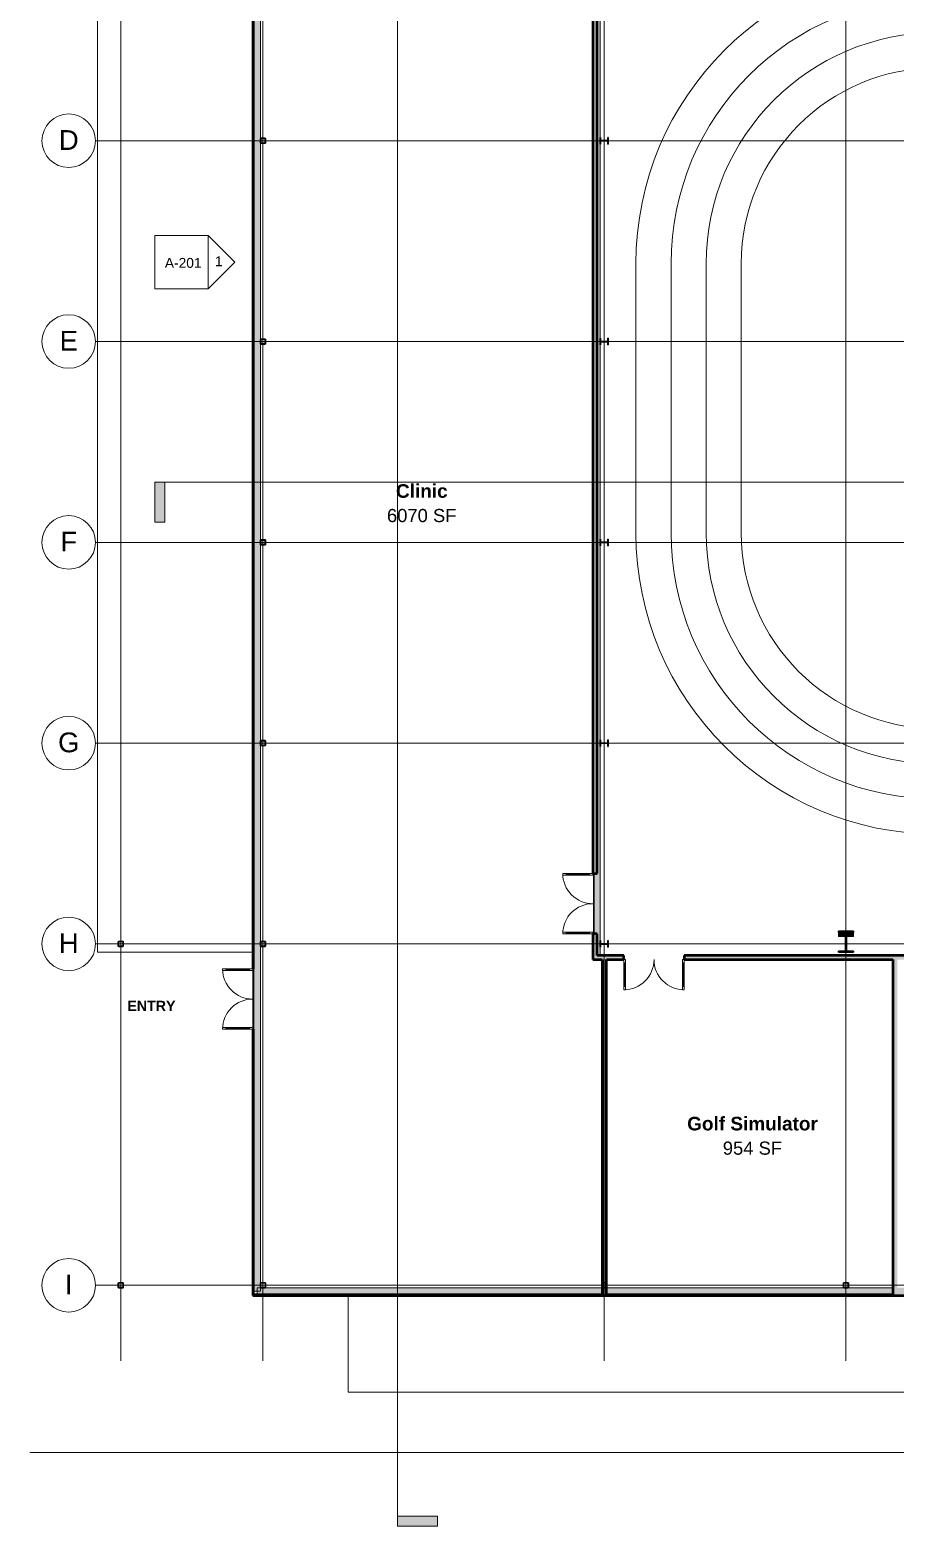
# Model space of a CAD drawing. Header units: inches. Extents: x 22110 to 26500, y -23046 to -20307.
# Drawn here: x 22110 to 23144, y -23046 to -21258 of the extents above; entities that cross this region are included whole.
import ezdxf

# ---------------------------------------------------------------- set-up
doc = ezdxf.new("R2010")
doc.units = ezdxf.units.IN
doc.header["$MEASUREMENT"] = 0
doc.linetypes.add('Grid Line 1_2_', pattern=[0.875, 0.5, -0.125, 0.125, -0.125])
for name, color, linetype, lineweight in [('A-DETL', 90, 'Continuous', 9), ('A-DOOR', 31, 'Continuous', 13), ('A-DOOR-GLAZ', 31, 'Continuous', 30), ('A-SITE-SWLK', 140, 'Continuous', 9), ('A-WALL', 113, 'Continuous', 13), ('C-BLDG-PADS', 91, 'Continuous', 9), ('C-TOPO', 7, 'Continuous', 9), ('G-ANNO-SYMB', 111, 'Continuous', 9), ('G-ANNO-TEXT', 231, 'Continuous', 9), ('I-WALL', 2, 'Continuous', 13), ('M-AREA-IDEN', 171, 'Continuous', 9), ('S-BEAM', 12, 'Continuous', 9), ('S-COLS', 52, 'Continuous', 9), ('S-GRID', 1, 'Continuous', 9), ('S-GRID-IDEN', 1, 'Continuous', 9)]:
    doc.layers.add(name, color=color, linetype=linetype, lineweight=lineweight)
doc.styles.add('Arial', font='arial.ttf', dxfattribs={"height": 23.60479})
doc.styles.add('Arial_1', font='arial.ttf', dxfattribs={"height": 11.802395})
doc.styles.add('Arial_2', font='arial.ttf', dxfattribs={"height": 15.736527})
doc.styles.add('Arial_B', font='arialbd.ttf', dxfattribs={"height": 12.177074})
doc.styles.add('Arial_B_1', font='arialbd.ttf', dxfattribs={"height": 16.236099})
pattern_1 = [(45, (0, 0), (-12.671354, 12.671354), []), (45, (0, 19.2), (-12.671354, 12.671354), [])]

# ---------------------------------------------------------------- blocks, each defined once
blk = doc.blocks.new('HSS-Hollow Structural Section-Column - HSS6X6X1_4-556719-First Floor Plan')
at = {"layer": 'S-COLS'}
h = blk.add_hatch(dxfattribs=at)
h.set_pattern_fill('FP_2', color=256, style=0, pattern_type=2)
h.set_pattern_definition([(225, (23085.39, -22758.053), (12.671354, -12.671354), []), (225, (23085.39, -22777.253), (12.671354, -12.671354), [])])
h.paths.add_polyline_path([(2.5, 3), (-2.5, 3), (-2.9, 2.9), (-3, 2.5), (-3, -2.5), (-2.9, -2.9), (-2.5, -3), (2.5, -3), (2.9, -2.9), (3, -2.5), (3, 2.5), (2.9, 2.9)], flags=0)
h.paths.add_polyline_path([(2.5, 2.8), (2.7, 2.7), (2.8, 2.5), (2.8, -2.5), (2.7, -2.7), (2.5, -2.8), (-2.5, -2.8), (-2.7, -2.7), (-2.8, -2.5), (-2.8, 2.5), (-2.7, 2.7), (-2.5, 2.8)], flags=0)
at = {"layer": 'S-COLS', "lineweight": 30}
for p, q in [((-3, 2.5), (-3, -2.5)), ((-2.8, -2.5), (-2.8, 2.5)), ((2.5, 3), (-2.5, 3)), ((-2.5, 2.8), (2.5, 2.8)), ((2.8, 2.5), (2.8, -2.5)), ((3, -2.5), (3, 2.5)), ((2.5, -2.8), (-2.5, -2.8)), ((-2.5, -3), (2.5, -3))]:
    blk.add_line(p, q, dxfattribs=at)
for centre, radius, start, end in [((-2.5, 2.5), 0.466, 90, 180), ((-2.5, 2.5), 0.233, 90, 180), ((2.5, 2.5), 0.466, 360, 90), ((2.5, 2.5), 0.233, 0, 90), ((-2.5, -2.5), 0.466, 180, 270), ((-2.5, -2.5), 0.233, 180, 270), ((2.5, -2.5), 0.466, 270, 360), ((2.5, -2.5), 0.233, 270, 360)]:
    blk.add_arc(centre, radius, start, end, dxfattribs=at)
blk = doc.blocks.new('HSS-Hollow Structural Section-Column - HSS6X6X1_4-V11-First Floor Plan')
at = {"layer": 'S-COLS', "lineweight": 30}
for p, q in [((-3, 2.534), (-3, -2.534)), ((-2.767, -2.534), (-2.767, 2.534)), ((2.534, 3), (-2.534, 3)), ((-2.534, 2.767), (2.534, 2.767)), ((2.767, 2.534), (2.767, -2.534)), ((3, -2.534), (3, 2.534)), ((2.534, -2.767), (-2.534, -2.767)), ((-2.534, -3), (2.534, -3))]:
    blk.add_line(p, q, dxfattribs=at)
for centre, radius, start, end in [((-2.534, 2.534), 0.466, 90, 180), ((-2.534, 2.534), 0.233, 90, 180), ((2.534, 2.534), 0.466, 360, 90), ((2.534, 2.534), 0.233, 0, 90), ((-2.534, -2.534), 0.466, 180, 270), ((-2.534, -2.534), 0.233, 180, 270), ((2.534, -2.534), 0.466, 270, 360), ((2.534, -2.534), 0.233, 270, 360)]:
    blk.add_arc(centre, radius, start, end, dxfattribs=at)
blk = doc.blocks.new('Girt_C - 8_D-560233-First Floor Plan')
at = {"layer": 'S-BEAM'}
h = blk.add_hatch(color=256, dxfattribs=at)
h.paths.add_polyline_path([(25950.8, -22768.9), (25982.4, -22768.9), (25982.4, -22761.2), (25851.4, -22761.2), (25851.4, -22768.9)], flags=0)
h.paths.add_polyline_path([(25813.6, -22768.9), (25846.4, -22768.9), (25846.4, -22761.2), (25726.4, -22761.2), (25726.4, -22768.9), (25745, -22768.9)], flags=0)
h.paths.add_polyline_path([(25721.4, -22768.9), (25721.4, -22761.2), (25521.4, -22761.2), (25521.4, -22768.9), (25676.4, -22768.9)], flags=0)
h.paths.add_polyline_path([(25516.4, -22768.9), (25516.4, -22761.2), (25507.4, -22761.2), (25507.4, -22768.9)], flags=0)
h.paths.add_polyline_path([(25502.4, -22768.9), (25502.4, -22761.2), (25302.4, -22761.2), (25302.4, -22768.9), (25470.7, -22768.9)], flags=0)
h.paths.add_polyline_path([(25297.4, -22768.9), (25297.4, -22761.2), (25110.9, -22761.2), (25110.9, -22768.9), (25264.9, -22768.9)], flags=0)
h.paths.add_polyline_path([(25105.9, -22768.9), (25105.9, -22761.2), (24978.9, -22761.2), (24978.9, -22768.9)], flags=0)
h.paths.add_polyline_path([(24973.9, -22768.9), (24973.9, -22761.2), (24630.9, -22761.2), (24630.9, -22768.9), (24853.3, -22768.9)], flags=0)
h.paths.add_polyline_path([(24625.9, -22768.9), (24625.9, -22761.2), (23146.6, -22761.2), (23146.6, -22768.9), (24579, -22768.9)], flags=0)
h.paths.add_polyline_path([(23141.6, -22768.9), (23141.6, -22761.2), (22798.9, -22761.2), (22798.9, -22768.9), (22932.8, -22768.9)], flags=0)
h.paths.add_polyline_path([(22793.9, -22768.9), (22793.9, -22761.2), (22381.4, -22761.2), (22381.4, -22768.9), (22658.5, -22768.9)], flags=0)
h = blk.add_hatch(color=256, dxfattribs=at)
h.paths.add_polyline_path([(25950.8, -22761.2), (25978.6, -22761.2), (25978.4, -22761.1), (25851.4, -22761.1), (25851.4, -22761.2)], flags=0)
h.paths.add_polyline_path([(25846.4, -22761.2), (25846.4, -22761.1), (25726.4, -22761.1), (25726.4, -22761.2), (25813.6, -22761.2)], flags=0)
h.paths.add_polyline_path([(25721.4, -22761.2), (25721.4, -22761.1), (25521.4, -22761.1), (25521.4, -22761.2), (25676.4, -22761.2)], flags=0)
h.paths.add_polyline_path([(25507.4, -22761.2), (25516.4, -22761.2), (25516.4, -22761.1), (25507.4, -22761.1), (25507.4, -22761.2)], flags=0)
h.paths.add_polyline_path([(25502.4, -22761.2), (25502.4, -22761.1), (25302.4, -22761.1), (25302.4, -22761.2), (25470.7, -22761.2)], flags=0)
h.paths.add_polyline_path([(25297.4, -22761.2), (25297.4, -22761.1), (25110.9, -22761.1), (25110.9, -22761.2), (25264.9, -22761.2)], flags=0)
h.paths.add_polyline_path([(25105.9, -22761.2), (25105.9, -22761.1), (24978.9, -22761.1), (24978.9, -22761.2)], flags=0)
h.paths.add_polyline_path([(24973.9, -22761.2), (24973.9, -22761.1), (24630.9, -22761.1), (24630.9, -22761.2), (24853.3, -22761.2)], flags=0)
h.paths.add_polyline_path([(24625.9, -22761.2), (24625.9, -22761.1), (23146.6, -22761.1), (23146.6, -22761.2), (24579, -22761.2)], flags=0)
h.paths.add_polyline_path([(23141.6, -22761.2), (23141.6, -22761.1), (22798.9, -22761.1), (22798.9, -22761.2), (22932.8, -22761.2)], flags=0)
h.paths.add_polyline_path([(22793.9, -22761.2), (22793.9, -22761.1), (22385.3, -22761.1), (22385.2, -22761.2), (22658.5, -22761.2)], flags=0)
h = blk.add_hatch(color=256, dxfattribs=at)
h.paths.add_polyline_path([(25982.4, -22769.1), (25982.4, -22768.9), (25851.4, -22768.9), (25851.4, -22769.1), (25950.8, -22769.1)], flags=0)
h.paths.add_polyline_path([(25846.4, -22769.1), (25846.4, -22768.9), (25726.4, -22768.9), (25726.4, -22769.1), (25813.6, -22769.1)], flags=0)
h.paths.add_polyline_path([(25721.4, -22769.1), (25721.4, -22768.9), (25521.4, -22768.9), (25521.4, -22769.1), (25676.4, -22769.1)], flags=0)
h.paths.add_polyline_path([(25516.4, -22769.1), (25516.4, -22768.9), (25507.4, -22768.9), (25507.4, -22769.1)], flags=0)
h.paths.add_polyline_path([(25502.4, -22769.1), (25502.4, -22768.9), (25302.4, -22768.9), (25302.4, -22769.1), (25470.7, -22769.1)], flags=0)
h.paths.add_polyline_path([(25297.4, -22769.1), (25297.4, -22768.9), (25110.9, -22768.9), (25110.9, -22769.1), (25264.9, -22769.1)], flags=0)
h.paths.add_polyline_path([(25105.9, -22769.1), (25105.9, -22768.9), (24978.9, -22768.9), (24978.9, -22769.1)], flags=0)
h.paths.add_polyline_path([(24973.9, -22769.1), (24973.9, -22768.9), (24630.9, -22768.9), (24630.9, -22769.1), (24853.3, -22769.1)], flags=0)
h.paths.add_polyline_path([(24625.9, -22769.1), (24625.9, -22768.9), (23146.6, -22768.9), (23146.6, -22769.1), (24579, -22769.1)], flags=0)
h.paths.add_polyline_path([(23141.6, -22769.1), (23141.6, -22768.9), (22798.9, -22768.9), (22798.9, -22769.1), (22932.8, -22769.1)], flags=0)
h.paths.add_polyline_path([(22793.9, -22769.1), (22793.9, -22768.9), (22381.4, -22768.9), (22381.4, -22769.1), (22658.5, -22769.1)], flags=0)
for p, q in [((22385.9, -22761.1), (22381.4, -22761.1)), ((22381.4, -22768.9), (22381.4, -22761.2)), ((22793.9, -22761.1), (22390.9, -22761.1)), ((23082.9, -22761.1), (22798.9, -22761.1)), ((23141.6, -22761.1), (23087.9, -22761.1)), ((22381.4, -22769.1), (22381.4, -22768.9)), ((22381.4, -22769.1), (22793.9, -22769.1)), ((22798.9, -22769.1), (23141.6, -22769.1))]:
    blk.add_line(p, q, dxfattribs=at)
blk = doc.blocks.new('Girt_C - 8_D-560235-First Floor Plan')
at = {"layer": 'S-BEAM'}
for points in [[(22377.4, -22765.1), (22377.6, -22765.1), (22377.6, -20663.1), (22377.4, -20663.1), (22377.4, -22721.2)], [(22384.1, -22765.1), (22385.2, -22765.1), (22385.2, -20663.1), (22377.6, -20663.1), (22377.6, -22765.1)], [(22385.2, -22761.2), (22385.4, -22761.1), (22385.3, -20667), (22385.2, -20666.9), (22385.2, -22721.2)]]:
    blk.add_hatch(color=256, dxfattribs=at).paths.add_polyline_path(points, flags=0)
for p, q in [((22377.4, -20663.1), (22377.4, -22765.1)), ((22385.4, -21387.5), (22385.4, -21152.6)), ((22385.4, -21627.5), (22385.4, -21392.6)), ((22385.4, -21867.5), (22385.4, -21632.6)), ((22385.4, -22107.5), (22385.4, -21872.6)), ((22385.4, -22347.5), (22385.4, -22112.6)), ((22385.4, -22755.5), (22385.4, -22352.6)), ((22377.6, -22765.1), (22377.4, -22765.1)), ((22385.2, -22765.1), (22377.6, -22765.1)), ((22385.4, -22765.1), (22385.4, -22760.6))]:
    blk.add_line(p, q, dxfattribs=at)
blk = doc.blocks.new('Double-Glass 1 - 72_ x 84_-442407-First Floor Plan')
at = {"layer": 'A-DOOR', "lineweight": 20}
for p, q in [((-36, 34.6), (-36, 38.6)), ((-36, 38.6), (-34, 38.6)), ((-34, 34.6), (-34, 38.6)), ((34, 34.6), (34, 38.6)), ((36, 38.6), (34, 38.6)), ((36, 34.6), (36, 38.6)), ((-36, 34.6), (-34, 34.6)), ((34, 34.6), (36, 34.6)), ((-36, 6.6), (-34, 6.6)), ((-36, 2.6), (-36, 6.6)), ((-36, 2.6), (-34, 2.6)), ((-34, 2.6), (-34, 6.6)), ((36, 6.6), (34, 6.6)), ((34, 2.6), (34, 6.6)), ((36, 2.6), (34, 2.6)), ((36, 2.6), (36, 6.6))]:
    blk.add_line(p, q, dxfattribs=at)
at = {"layer": 'A-DOOR', "lineweight": 9}
for p, q in [((-36, 6.6), (-36, 34.6)), ((-34, 6.6), (-34, 34.6)), ((34, 6.6), (34, 34.6)), ((36, 6.6), (36, 34.6))]:
    blk.add_line(p, q, dxfattribs=at)
for centre, start, end in [((-36, 2.6), 360, 90), ((36, 2.6), 90, 179.9666)]:
    blk.add_arc(centre, 36, start, end, dxfattribs=at)
at = {"layer": 'A-DOOR-GLAZ'}
for p, q in [((-35, 34.6), (-35, 6.6)), ((35, 6.6), (35, 34.6))]:
    blk.add_line(p, q, dxfattribs=at)
blk = doc.blocks.new('HSS-Hollow Structural Section-Column - HSS6X6X1_4-V16-First Floor Plan')
at = {"layer": 'S-COLS', "lineweight": 30}
for p, q in [((-3, 2.534), (-3, -2.534)), ((-2.767, -2.534), (-2.767, 2.534)), ((2.534, 3), (-2.534, 3)), ((-2.534, 2.767), (2.534, 2.767)), ((2.767, 2.534), (2.767, -2.534)), ((3, -2.534), (3, 2.534)), ((2.534, -2.767), (-2.534, -2.767)), ((-2.534, -3), (2.534, -3))]:
    blk.add_line(p, q, dxfattribs=at)
for centre, radius, start, end in [((-2.534, 2.534), 0.466, 90, 180), ((-2.534, 2.534), 0.233, 90, 180), ((2.534, 2.534), 0.466, 360, 90), ((2.534, 2.534), 0.233, 0, 90), ((-2.534, -2.534), 0.466, 180, 270), ((-2.534, -2.534), 0.233, 180, 270), ((2.534, -2.534), 0.466, 270, 360), ((2.534, -2.534), 0.233, 270, 360)]:
    blk.add_arc(centre, radius, start, end, dxfattribs=at)
blk = doc.blocks.new('Double-Glass 1 - 72_ x 84_-503867-First Floor Plan')
at = {"layer": 'A-DOOR', "lineweight": 20}
for p, q in [((-36, -2.6), (-36, -6.6)), ((-36, -2.6), (-34, -2.6)), ((-36, -6.6), (-34, -6.6)), ((-34, -2.6), (-34, -6.6)), ((34, -2.6), (34, -6.6)), ((36, -2.6), (34, -2.6)), ((36, -6.6), (34, -6.6)), ((36, -2.6), (36, -6.6)), ((-36, -34.6), (-36, -38.6)), ((-36, -34.6), (-34, -34.6)), ((-34, -34.6), (-34, -38.6)), ((34, -34.6), (34, -38.6)), ((34, -34.6), (36, -34.6)), ((36, -34.6), (36, -38.6)), ((-36, -38.6), (-34, -38.6)), ((36, -38.6), (34, -38.6))]:
    blk.add_line(p, q, dxfattribs=at)
at = {"layer": 'A-DOOR', "lineweight": 9}
for p, q in [((-36, -6.6), (-36, -34.6)), ((-34, -6.6), (-34, -34.6)), ((34, -6.6), (34, -34.6)), ((36, -6.6), (36, -34.6))]:
    blk.add_line(p, q, dxfattribs=at)
for centre, start, end in [((-36, -2.6), 270, 0), ((36, -2.6), 180.0334, 270)]:
    blk.add_arc(centre, 36, start, end, dxfattribs=at)
at = {"layer": 'A-DOOR-GLAZ'}
for p, q in [((-35, -34.6), (-35, -6.6)), ((35, -6.6), (35, -34.6))]:
    blk.add_line(p, q, dxfattribs=at)
blk = doc.blocks.new('Girt_Z - 8_D-559297-First Floor Plan')
at = {"layer": 'S-BEAM'}
for points in [[(22787.8, -22363.8), (22791.3, -22363.8), (22791.3, -21136.1), (22787.8, -21136.1), (22787.8, -22265.9), (22784.2, -22265.9), (22784.2, -22337.9), (22787.8, -22337.9)], [(22791.4, -22363.8), (22791.5, -22363.8), (22791.5, -21140), (22791.3, -21139.9), (22791.3, -22363.8)], [(22784.1, -22337.9), (22784.1, -22265.9), (22783.5, -22265.9), (22783.5, -22337.9)], [(22784.1, -22337.9), (22784.2, -22337.9), (22784.2, -22265.9), (22784.1, -22265.9)]]:
    blk.add_hatch(color=256, dxfattribs=at).paths.add_polyline_path(points, flags=0)
for p, q in [((22787.8, -21136.1), (22791.3, -21136.1)), ((22791.5, -21146.1), (22791.5, -21136.1)), ((22791.5, -21386.1), (22791.5, -21154)), ((22791.5, -21626.1), (22791.5, -21394)), ((22791.5, -21866.1), (22791.5, -21634)), ((22791.5, -22106.1), (22791.5, -21874)), ((22791.5, -22346.1), (22791.5, -22114)), ((22783.5, -22265.9), (22783.5, -22337.9)), ((22784.1, -22265.9), (22784.1, -22337.9)), ((22784.2, -22265.9), (22784.2, -22337.9)), ((22791.5, -22363.8), (22791.5, -22354))]:
    blk.add_line(p, q, dxfattribs=at)
blk = doc.blocks.new('HSS-Hollow Structural Section-Column - HSS6X6X1_4-V19-First Floor Plan')
at = {"layer": 'S-COLS'}
h = blk.add_hatch(dxfattribs=at)
h.set_pattern_fill('FP_11', color=256, style=0, pattern_type=2)
h.set_pattern_definition([(225, (22388.39, -22758.053), (12.671354, -12.671354), []), (225, (22388.39, -22777.253), (12.671354, -12.671354), [])])
h.paths.add_polyline_path([(2.5, 3), (-2.5, 3), (-2.9, 2.9), (-3, 2.5), (-3, -2.5), (-2.9, -2.9), (-2.5, -3), (2.5, -3), (2.9, -2.9), (3, -2.5), (3, 2.5), (2.9, 2.9)], flags=0)
h.paths.add_polyline_path([(-2.5, 2.8), (2.5, 2.8), (2.7, 2.7), (2.8, 2.5), (2.8, -2.5), (2.7, -2.7), (2.5, -2.8), (-2.5, -2.8), (-2.7, -2.7), (-2.8, -2.5), (-2.8, 2.5), (-2.7, 2.7)], flags=0)
at = {"layer": 'S-COLS', "lineweight": 30}
for p, q in [((-3, 2.5), (-3, -2.5)), ((-2.8, -2.5), (-2.8, 2.5)), ((2.5, 3), (-2.5, 3)), ((-2.5, 2.8), (2.5, 2.8)), ((2.8, 2.5), (2.8, -2.5)), ((3, -2.5), (3, 2.5)), ((2.5, -2.8), (-2.5, -2.8)), ((-2.5, -3), (2.5, -3))]:
    blk.add_line(p, q, dxfattribs=at)
for centre, radius, start, end in [((-2.5, 2.5), 0.466, 90, 180), ((-2.5, 2.5), 0.233, 90, 180), ((2.5, 2.5), 0.466, 360, 90), ((2.5, 2.5), 0.233, 0, 90), ((-2.5, -2.5), 0.466, 180, 270), ((-2.5, -2.5), 0.233, 180, 270), ((2.5, -2.5), 0.466, 270, 360), ((2.5, -2.5), 0.233, 270, 360)]:
    blk.add_arc(centre, radius, start, end, dxfattribs=at)
blk = doc.blocks.new('Double-Glass 1 - 72_ x 84_-496146-First Floor Plan')
at = {"layer": 'A-DOOR', "lineweight": 20}
for p, q in [((-36, 32.5), (-36, 36.5)), ((-36, 36.5), (-34, 36.5)), ((-34, 32.5), (-34, 36.5)), ((34, 32.5), (34, 36.5)), ((36, 36.5), (34, 36.5)), ((36, 32.5), (36, 36.5)), ((-36, 32.5), (-34, 32.5)), ((34, 32.5), (36, 32.5)), ((-36, 4.5), (-34, 4.5)), ((-36, 0.5), (-36, 4.5)), ((-36, 0.5), (-34, 0.5)), ((-34, 0.5), (-34, 4.5)), ((36, 4.5), (34, 4.5)), ((34, 0.5), (34, 4.5)), ((36, 0.5), (34, 0.5)), ((36, 0.5), (36, 4.5))]:
    blk.add_line(p, q, dxfattribs=at)
at = {"layer": 'A-DOOR', "lineweight": 9}
for p, q in [((-36, 4.5), (-36, 32.5)), ((-34, 4.5), (-34, 32.5)), ((34, 4.5), (34, 32.5)), ((36, 4.5), (36, 32.5))]:
    blk.add_line(p, q, dxfattribs=at)
for centre, start, end in [((-36, 0.5), 360, 90), ((36, 0.5), 90, 179.9666)]:
    blk.add_arc(centre, 36, start, end, dxfattribs=at)
at = {"layer": 'A-DOOR-GLAZ'}
for p, q in [((-35, 32.5), (-35, 4.5)), ((35, 4.5), (35, 32.5))]:
    blk.add_line(p, q, dxfattribs=at)
blk = doc.blocks.new('Grid - Grid Head - Circle-14747-First Floor Plan')
at = {"layer": 'S-GRID-IDEN'}
blk.add_circle((0, 0), 0.25, dxfattribs=at)
blk = doc.blocks.new('Section - 3_32_ x 3_8_-18514-First Floor Plan')
at = {"layer": 'G-ANNO-SYMB'}
blk.add_hatch(color=256, dxfattribs=at).paths.add_polyline_path([(0, 0.375), (0, 0), (-0.09375, 0), (-0.09375, 0.375)], flags=0)
for p, q in [((0, 0.375), (-0.09375, 0.375)), ((-0.09375, 0.375), (-0.09375, 0)), ((0, 0), (0, 0.375)), ((-0.09375, 0), (0, 0))]:
    blk.add_line(p, q, dxfattribs=at)
blk = doc.blocks.new('Elevation - Detail Number-93309-First Floor Plan')
at = {"layer": 'G-ANNO-SYMB'}
for p, q in [((-0.25, -0.25), (-0.25, 0.25)), ((-0.25, 0.25), (0.25, 0.25)), ((0.25, 0.25), (0.25, -0.25)), ((0.25, -0.25), (-0.25, -0.25))]:
    blk.add_line(p, q, dxfattribs=at)
blk = doc.blocks.new('Elevation - Detail Number-93036-First Floor Plan')
at = {"layer": 'G-ANNO-SYMB'}
for p, q in [((0, 0.25), (-0.25, 0)), ((0.25, 0), (0, 0.25)), ((-0.25, 0), (0.25, 0))]:
    blk.add_line(p, q, dxfattribs=at)

msp = doc.modelspace()

# ---------------------------------------------------------------- hatches: boundary and pattern name
at = {"layer": 'A-WALL', "transparency": 33554611}
msp.add_hatch(color=256, dxfattribs=at).paths.add_polyline_path([(22376.1028, -22343.0654), (22376.8902, -22343.0654), (22376.8902, -20657.7654), (22376.1028, -20657.7654), (22376.1028, -22086.684)], flags=0)
h = msp.add_hatch(color=256, dxfattribs=at)
h.paths.add_polyline_path([(22376.8902, -22769.5528), (22376.8902, -22451.9465), (22376.1028, -22451.9465), (22376.1028, -22769.5528)], flags=0)
h.paths.add_polyline_path([(22376.8902, -22379.9465), (22376.8902, -22343.0654), (22376.1028, -22343.0654), (22376.1028, -22379.9465)], flags=0)
h = msp.add_hatch(color=256, dxfattribs=at)
h.paths.add_polyline_path([(22376.1028, -22770.3402), (23968.7006, -22770.3402), (23968.7006, -22769.5528), (22376.1028, -22769.5528)], flags=0)
h.paths.add_polyline_path([(25987.6776, -22770.3402), (25987.6776, -22769.5528), (24040.7006, -22769.5528), (24040.7006, -22770.3402), (25985.0904, -22770.3402)], flags=0)
at = {"layer": 'I-WALL'}
h = msp.add_hatch(color=256, dxfattribs=at)
h.paths.add_polyline_path([(22782.775, -22368.8028), (22787.775, -22368.8028), (22787.775, -22337.9465), (22782.775, -22337.9465)], flags=0)
h.paths.add_polyline_path([(22787.775, -22265.9465), (22787.775, -21132.0528), (22782.775, -21132.0528), (22782.775, -22265.9465)], flags=0)
h = msp.add_hatch(color=256, dxfattribs=at)
h.paths.add_polyline_path([(25721.3902, -22368.8028), (25726.3902, -22368.8028), (25726.3902, -22363.8028), (25563.8902, -22363.8028), (25563.8902, -22368.8028), (25647.3902, -22368.8028)], flags=0)
h.paths.add_polyline_path([(25491.8902, -22368.8028), (25491.8902, -22363.8028), (25165.3902, -22363.8028), (25165.3902, -22368.8028), (25402.0712, -22368.8028)], flags=0)
h.paths.add_polyline_path([(25105.8902, -22368.8028), (25110.8902, -22368.8028), (25110.8902, -22363.8028), (24937.8902, -22363.8028), (24937.8902, -22368.8028), (24978.8902, -22368.8028)], flags=0)
h.paths.add_polyline_path([(24865.8902, -22368.8028), (24865.8902, -22363.8028), (24421.8902, -22363.8028), (24421.8902, -22368.8028), (24853.3472, -22368.8028)], flags=0)
h.paths.add_polyline_path([(24349.8902, -22368.8028), (24349.8902, -22363.8028), (23917.8902, -22363.8028), (23917.8902, -22368.8028), (24304.6232, -22368.8028)], flags=0)
h.paths.add_polyline_path([(23845.8902, -22368.8028), (23845.8902, -22363.8028), (23245.8902, -22363.8028), (23245.8902, -22368.8028)], flags=0)
h.paths.add_polyline_path([(23173.8902, -22368.8028), (23173.8902, -22363.8028), (22891.8902, -22363.8028), (22891.8902, -22368.8028), (23146.6076, -22368.8028)], flags=0)
h.paths.add_polyline_path([(22819.8902, -22368.8028), (22819.8902, -22363.8028), (22787.775, -22363.8028), (22787.775, -22368.8028), (22798.8902, -22368.8028)], flags=0)
h = msp.add_hatch(color=256, dxfattribs=at)
h.paths.add_polyline_path([(22798.8902, -22769.5528), (22798.8902, -22761.0528), (22793.8902, -22761.0528), (22793.8902, -22769.5528)], flags=0)
h.paths.add_polyline_path([(22798.8902, -22760.8198), (22798.8902, -22755.2858), (22793.8902, -22755.2858), (22793.8902, -22760.8198)], flags=0)
h.paths.add_polyline_path([(22793.8902, -22755.0528), (22798.8902, -22755.0528), (22798.8902, -22368.8028), (22793.8902, -22368.8028), (22793.8902, -22721.164)], flags=0)
msp.add_hatch(color=256, dxfattribs=at).paths.add_polyline_path([(23141.6076, -22769.5528), (23146.6076, -22769.5528), (23146.6076, -22368.8028), (23141.6076, -22368.8028), (23141.6076, -22721.164)], flags=0)
at = {"layer": 'S-COLS'}
h = msp.add_hatch(dxfattribs=at)
h.set_pattern_fill('FP_1', color=256, style=0, pattern_type=2)
h.set_pattern_definition(pattern_1)
h.paths.add_polyline_path([(22390.9242, -21393.0528), (22391.2537, -21392.9163), (22391.3902, -21392.5868), (22391.3902, -21387.5188), (22391.2537, -21387.1893), (22390.9242, -21387.0528), (22385.8562, -21387.0528), (22385.5267, -21387.1893), (22385.3902, -21387.5188), (22385.3902, -21392.5868), (22385.5267, -21392.9163), (22385.8562, -21393.0528)], flags=0)
h.paths.add_polyline_path([(22385.8562, -21392.8198), (22385.6915, -21392.7516), (22385.6232, -21392.5868), (22385.6232, -21387.5188), (22385.6915, -21387.3541), (22385.8562, -21387.2858), (22390.9242, -21387.2858), (22391.089, -21387.3541), (22391.1572, -21387.5188), (22391.1572, -21392.5868), (22391.089, -21392.7516), (22390.9242, -21392.8198)], flags=0)
h = msp.add_hatch(dxfattribs=at)
h.set_pattern_fill('FP_1', color=256, style=0, pattern_type=2)
h.set_pattern_definition(pattern_1)
h.paths.add_polyline_path([(22791.525, -21394.0333), (22791.9586, -21394.0333), (22791.9586, -21390.8887), (22792.1611, -21390.3998), (22792.65, -21390.1973), (22800.1305, -21390.1973), (22800.6194, -21390.3998), (22800.8219, -21390.8887), (22800.8219, -21394.0333), (22801.2555, -21394.0333), (22801.2555, -21386.0723), (22800.8219, -21386.0723), (22800.8219, -21389.2169), (22800.6194, -21389.7058), (22800.1305, -21389.9083), (22792.65, -21389.9083), (22792.1611, -21389.7058), (22791.9586, -21389.2169), (22791.9586, -21386.0723), (22791.525, -21386.0723)], flags=0)
h = msp.add_hatch(dxfattribs=at)
h.set_pattern_fill('FP_1', color=256, style=0, pattern_type=2)
h.set_pattern_definition(pattern_1)
h.paths.add_polyline_path([(22390.9242, -21633.0528), (22391.2537, -21632.9163), (22391.3902, -21632.5868), (22391.3902, -21627.5188), (22391.2537, -21627.1893), (22390.9242, -21627.0528), (22385.8562, -21627.0528), (22385.5267, -21627.1893), (22385.3902, -21627.5188), (22385.3902, -21632.5868), (22385.5267, -21632.9163), (22385.8562, -21633.0528)], flags=0)
h.paths.add_polyline_path([(22385.8562, -21632.8198), (22385.6915, -21632.7516), (22385.6232, -21632.5868), (22385.6232, -21627.5188), (22385.6915, -21627.3541), (22385.8562, -21627.2858), (22390.9242, -21627.2858), (22391.089, -21627.3541), (22391.1572, -21627.5188), (22391.1572, -21632.5868), (22391.089, -21632.7516), (22390.9242, -21632.8198)], flags=0)
h = msp.add_hatch(dxfattribs=at)
h.set_pattern_fill('FP_1', color=256, style=0, pattern_type=2)
h.set_pattern_definition(pattern_1)
h.paths.add_polyline_path([(22791.525, -21634.0333), (22791.9586, -21634.0333), (22791.9586, -21630.8887), (22792.1611, -21630.3998), (22792.65, -21630.1973), (22800.1305, -21630.1973), (22800.6194, -21630.3998), (22800.8219, -21630.8887), (22800.8219, -21634.0333), (22801.2555, -21634.0333), (22801.2555, -21626.0723), (22800.8219, -21626.0723), (22800.8219, -21629.2169), (22800.6194, -21629.7058), (22800.1305, -21629.9083), (22792.65, -21629.9083), (22792.1611, -21629.7058), (22791.9586, -21629.2169), (22791.9586, -21626.0723), (22791.525, -21626.0723)], flags=0)
h = msp.add_hatch(dxfattribs=at)
h.set_pattern_fill('FP_1', color=256, style=0, pattern_type=2)
h.set_pattern_definition(pattern_1)
h.paths.add_polyline_path([(22390.9242, -21873.0528), (22391.2537, -21872.9163), (22391.3902, -21872.5868), (22391.3902, -21867.5188), (22391.2537, -21867.1893), (22390.9242, -21867.0528), (22385.8562, -21867.0528), (22385.5267, -21867.1893), (22385.3902, -21867.5188), (22385.3902, -21872.5868), (22385.5267, -21872.9163), (22385.8562, -21873.0528)], flags=0)
h.paths.add_polyline_path([(22385.8562, -21872.8198), (22385.6915, -21872.7516), (22385.6232, -21872.5868), (22385.6232, -21867.5188), (22385.6915, -21867.3541), (22385.8562, -21867.2858), (22390.9242, -21867.2858), (22391.089, -21867.3541), (22391.1572, -21867.5188), (22391.1572, -21872.5868), (22391.089, -21872.7516), (22390.9242, -21872.8198)], flags=0)
h = msp.add_hatch(dxfattribs=at)
h.set_pattern_fill('FP_1', color=256, style=0, pattern_type=2)
h.set_pattern_definition(pattern_1)
h.paths.add_polyline_path([(22801.2555, -21874.0333), (22801.2555, -21866.0723), (22800.8219, -21866.0723), (22800.8219, -21869.2169), (22800.6194, -21869.7058), (22800.1305, -21869.9083), (22792.65, -21869.9083), (22792.1611, -21869.7058), (22791.9586, -21869.2169), (22791.9586, -21866.0723), (22791.525, -21866.0723), (22791.525, -21874.0333), (22791.9586, -21874.0333), (22791.9586, -21870.8887), (22792.1611, -21870.3998), (22792.65, -21870.1973), (22800.1305, -21870.1973), (22800.6194, -21870.3998), (22800.8219, -21870.8887), (22800.8219, -21874.0333)], flags=0)
h = msp.add_hatch(dxfattribs=at)
h.set_pattern_fill('FP_1', color=256, style=0, pattern_type=2)
h.set_pattern_definition(pattern_1)
h.paths.add_polyline_path([(22390.9242, -22113.0528), (22391.2537, -22112.9163), (22391.3902, -22112.5868), (22391.3902, -22107.5188), (22391.2537, -22107.1893), (22390.9242, -22107.0528), (22385.8562, -22107.0528), (22385.5267, -22107.1893), (22385.3902, -22107.5188), (22385.3902, -22112.5868), (22385.5267, -22112.9163), (22385.8562, -22113.0528)], flags=0)
h.paths.add_polyline_path([(22385.8562, -22112.8198), (22385.6915, -22112.7516), (22385.6232, -22112.5868), (22385.6232, -22107.5188), (22385.6915, -22107.3541), (22385.8562, -22107.2858), (22390.9242, -22107.2858), (22391.089, -22107.3541), (22391.1572, -22107.5188), (22391.1572, -22112.5868), (22391.089, -22112.7516), (22390.9242, -22112.8198)], flags=0)
h = msp.add_hatch(dxfattribs=at)
h.set_pattern_fill('FP_1', color=256, style=0, pattern_type=2)
h.set_pattern_definition(pattern_1)
h.paths.add_polyline_path([(22791.525, -22114.0333), (22791.9586, -22114.0333), (22791.9586, -22110.8887), (22792.1611, -22110.3998), (22792.65, -22110.1973), (22800.1305, -22110.1973), (22800.6194, -22110.3998), (22800.8219, -22110.8887), (22800.8219, -22114.0333), (22801.2555, -22114.0333), (22801.2555, -22106.0723), (22800.8219, -22106.0723), (22800.8219, -22109.2169), (22800.6194, -22109.7058), (22800.1305, -22109.9083), (22792.65, -22109.9083), (22792.1611, -22109.7058), (22791.9586, -22109.2169), (22791.9586, -22106.0723), (22791.525, -22106.0723)], flags=0)
h = msp.add_hatch(dxfattribs=at)
h.set_pattern_fill('FP_1', color=256, style=0, pattern_type=2)
h.set_pattern_definition(pattern_1)
h.paths.add_polyline_path([(23094.3902, -22336.1013), (23094.3902, -22334.848), (23076.3902, -22334.848), (23076.3902, -22336.1013)], flags=0)
h = msp.add_hatch(dxfattribs=at)
h.set_pattern_fill('FP_1', color=256, style=0, pattern_type=2)
h.set_pattern_definition(pattern_1)
h.paths.add_polyline_path([(22385.8562, -22353.0528), (22390.9242, -22353.0528), (22391.2537, -22352.9163), (22391.3902, -22352.5868), (22391.3902, -22347.5188), (22391.2537, -22347.1893), (22390.9242, -22347.0528), (22385.8562, -22347.0528), (22385.5267, -22347.1893), (22385.3902, -22347.5188), (22385.3902, -22352.5868), (22385.5267, -22352.9163)], flags=0)
h.paths.add_polyline_path([(22385.8562, -22352.8198), (22385.6915, -22352.7516), (22385.6232, -22352.5868), (22385.6232, -22347.5188), (22385.6915, -22347.3541), (22385.8562, -22347.2858), (22390.9242, -22347.2858), (22391.089, -22347.3541), (22391.1572, -22347.5188), (22391.1572, -22352.5868), (22391.089, -22352.7516), (22390.9242, -22352.8198)], flags=0)
h = msp.add_hatch(dxfattribs=at)
h.set_pattern_fill('FP_1', color=256, style=0, pattern_type=2)
h.set_pattern_definition(pattern_1)
h.paths.add_polyline_path([(22801.2555, -22354.0333), (22801.2555, -22346.0723), (22800.8219, -22346.0723), (22800.8219, -22349.2169), (22800.6194, -22349.7058), (22800.1305, -22349.9083), (22792.65, -22349.9083), (22792.1611, -22349.7058), (22791.9586, -22349.2169), (22791.9586, -22346.0723), (22791.525, -22346.0723), (22791.525, -22354.0333), (22791.9586, -22354.0333), (22791.9586, -22350.8887), (22792.1611, -22350.3998), (22792.65, -22350.1973), (22800.1305, -22350.1973), (22800.6194, -22350.3998), (22800.8219, -22350.8887), (22800.8219, -22354.0333)], flags=0)
h = msp.add_hatch(color=256, dxfattribs=at)
h.paths.add_polyline_path([(23084.7652, -22341.3061), (23084.7652, -22336.1013), (23076.3902, -22336.1013), (23076.3902, -22341.3061)], flags=0)
h.paths.add_polyline_path([(23094.3902, -22341.3061), (23094.3902, -22336.1013), (23086.0152, -22336.1013), (23086.0152, -22341.3061)], flags=0)
h = msp.add_hatch(dxfattribs=at)
h.set_pattern_fill('FP_1', color=256, style=0, pattern_type=2)
h.set_pattern_definition(pattern_1)
h.paths.add_polyline_path([(23086.0152, -22358.8028), (23086.0152, -22336.1013), (23084.7652, -22336.1013), (23084.7652, -22358.8028)], flags=0)
h = msp.add_hatch(dxfattribs=at)
h.set_pattern_fill('FP_1', color=256, style=0, pattern_type=2)
h.set_pattern_definition(pattern_1)
h.paths.add_polyline_path([(23094.3902, -22360.0528), (23094.3902, -22358.8028), (23076.3902, -22358.8028), (23076.3902, -22360.0528)], flags=0)

# ---------------------------------------------------------------- linework, layer by layer
at = {"layer": 'A-DETL'}
for p, q in [((22834.2628, -21858.8028), (22834.2628, -21536.8028)), ((22876.2628, -21858.8028), (22876.2628, -21536.8028)), ((22918.2628, -21858.8028), (22918.2628, -21536.8028)), ((22960.2628, -21858.8028), (22960.2628, -21536.8028))]:
    msp.add_line(p, q, dxfattribs=at)
for centre, radius, start, end in [((23194.2628, -21536.8028), 360, 90, 180), ((23194.2628, -21536.8028), 318, 90, 180), ((23194.2628, -21536.8028), 276, 90, 180), ((23194.2628, -21536.8028), 234, 90, 180), ((23194.2628, -21858.8028), 360, 180, 270), ((23194.2628, -21858.8028), 318, 180, 270), ((23194.2628, -21858.8028), 276, 180, 270), ((23194.2628, -21858.8028), 234, 180, 270)]:
    msp.add_arc(centre, radius, start, end, dxfattribs=at)
at = {"layer": 'A-SITE-SWLK'}
for p, q in [((22190.3902, -22360.0528), (22190.3902, -20500.484)), ((22190.3902, -22360.0528), (22376.1028, -22360.0528)), ((22490.3902, -22885.9397), (22490.3902, -22770.3402)), ((22490.3902, -22885.9397), (23932.7006, -22885.9397)), ((23434.6083, -22957.9397), (22109.7272, -22957.9397))]:
    msp.add_line(p, q, dxfattribs=at)
at = {"layer": 'A-WALL', "lineweight": 50}
for p, q in [((22376.1028, -20657.7654), (22376.1028, -22379.9465)), ((22376.8902, -22379.9465), (22376.8902, -20658.5528)), ((22376.1028, -22343.0654), (22376.8902, -22343.0654)), ((22376.1028, -22379.9465), (22376.8902, -22379.9465)), ((22376.1028, -22451.9465), (22376.1028, -22770.3402)), ((22376.8902, -22451.9465), (22376.1028, -22451.9465)), ((22376.8902, -22769.5528), (22376.8902, -22451.9465)), ((22376.1028, -22770.3402), (23968.7006, -22770.3402)), ((22793.8902, -22769.5528), (22376.8902, -22769.5528)), ((23141.6076, -22769.5528), (22798.8902, -22769.5528))]:
    msp.add_line(p, q, dxfattribs=at)
at = {"layer": 'A-WALL'}
for p, q in [((22798.8902, -22769.5528), (22793.8902, -22769.5528)), ((23146.6076, -22769.5528), (23141.6076, -22769.5528))]:
    msp.add_line(p, q, dxfattribs=at)
at = {"layer": 'C-BLDG-PADS'}
msp.add_line((22376.1028, -20657.7654), (22376.1028, -22770.3402), dxfattribs=at)
at = {"layer": 'C-TOPO'}
for p, q in [((22376.1035, -22379.9465), (22376.1035, -20657.7656)), ((22376.1035, -22451.9465), (22376.1035, -22379.9465)), ((22376.1035, -22770.3398), (22376.1035, -22451.9465)), ((22376.1035, -22770.3398), (23483.2559, -22770.3398))]:
    msp.add_line(p, q, dxfattribs=at)
at = {"layer": 'G-ANNO-SYMB'}
for p, q in [((22549.2123, -20555.1008), (22549.2123, -23033.8711)), ((26318.0506, -21798.1207), (22271.0486, -21798.1207))]:
    msp.add_line(p, q, dxfattribs=at)
at = {"layer": 'I-WALL', "lineweight": 50}
for p, q in [((22782.775, -21132.0528), (22782.775, -22265.9465)), ((22787.775, -22265.9465), (22787.775, -21132.0528)), ((22782.775, -22265.9465), (22787.775, -22265.9465)), ((22787.775, -22337.9465), (22782.775, -22337.9465)), ((22782.775, -22337.9465), (22782.775, -22368.8028)), ((22787.775, -22363.8028), (22787.775, -22337.9465)), ((22782.775, -22368.8028), (22793.8902, -22368.8028)), ((22819.8902, -22363.8028), (22787.775, -22363.8028)), ((22793.8902, -22368.8028), (22793.8902, -22755.0528)), ((22798.8902, -22755.0544), (22798.8902, -22368.8028)), ((22798.8902, -22368.8028), (22819.8902, -22368.8028)), ((22819.8902, -22368.8028), (22819.8902, -22363.8028)), ((23173.8902, -22363.8028), (22891.8902, -22363.8028)), ((22891.8902, -22363.8028), (22891.8902, -22368.8028)), ((22891.8902, -22368.8028), (23141.6076, -22368.8028)), ((23141.6076, -22368.8028), (23141.6076, -22769.5528)), ((22793.8902, -22755.2842), (22793.8902, -22760.8214)), ((22793.8902, -22761.0528), (22793.8902, -22769.5528)), ((22798.8902, -22760.8198), (22798.8902, -22755.2858)), ((22798.8902, -22769.5528), (22798.8902, -22761.0512))]:
    msp.add_line(p, q, dxfattribs=at)
at = {"layer": 'S-COLS', "lineweight": 30}
for p, q in [((22385.3902, -21387.5188), (22385.3902, -21392.5868)), ((22385.6232, -21392.5868), (22385.6232, -21387.5188)), ((22390.9242, -21387.0528), (22385.8562, -21387.0528)), ((22385.8562, -21387.2858), (22390.9242, -21387.2858)), ((22391.1572, -21387.5188), (22391.1572, -21392.5868)), ((22391.3902, -21392.5868), (22391.3902, -21387.5188)), ((22791.9586, -21386.0723), (22791.525, -21386.0723)), ((22791.525, -21386.0723), (22791.525, -21394.0333)), ((22791.9586, -21389.2169), (22791.9586, -21386.0723)), ((22801.2555, -21386.0723), (22800.8219, -21386.0723)), ((22800.8219, -21386.0723), (22800.8219, -21389.2169)), ((22801.2555, -21394.0333), (22801.2555, -21386.0723)), ((22390.9242, -21392.8198), (22385.8562, -21392.8198)), ((22385.8562, -21393.0528), (22390.9242, -21393.0528)), ((22791.525, -21394.0333), (22791.9586, -21394.0333)), ((22791.9586, -21394.0333), (22791.9586, -21390.8887)), ((22800.1305, -21389.9083), (22792.65, -21389.9083)), ((22792.65, -21390.1973), (22800.1305, -21390.1973)), ((22800.8219, -21390.8887), (22800.8219, -21394.0333)), ((22800.8219, -21394.0333), (22801.2555, -21394.0333)), ((22385.3902, -21627.5188), (22385.3902, -21632.5868)), ((22385.6232, -21632.5868), (22385.6232, -21627.5188)), ((22390.9242, -21627.0528), (22385.8562, -21627.0528)), ((22385.8562, -21627.2858), (22390.9242, -21627.2858)), ((22390.9242, -21632.8198), (22385.8562, -21632.8198)), ((22385.8562, -21633.0528), (22390.9242, -21633.0528)), ((22391.1572, -21627.5188), (22391.1572, -21632.5868)), ((22391.3902, -21632.5868), (22391.3902, -21627.5188)), ((22791.9586, -21626.0723), (22791.525, -21626.0723)), ((22791.525, -21626.0723), (22791.525, -21634.0333)), ((22791.525, -21634.0333), (22791.9586, -21634.0333)), ((22791.9586, -21629.2169), (22791.9586, -21626.0723)), ((22791.9586, -21634.0333), (22791.9586, -21630.8887)), ((22800.1305, -21629.9083), (22792.65, -21629.9083)), ((22792.65, -21630.1973), (22800.1305, -21630.1973)), ((22801.2555, -21626.0723), (22800.8219, -21626.0723)), ((22800.8219, -21626.0723), (22800.8219, -21629.2169)), ((22800.8219, -21630.8887), (22800.8219, -21634.0333)), ((22800.8219, -21634.0333), (22801.2555, -21634.0333)), ((22801.2555, -21634.0333), (22801.2555, -21626.0723)), ((22385.3902, -21867.5188), (22385.3902, -21872.5868)), ((22385.6232, -21872.5868), (22385.6232, -21867.5188)), ((22390.9242, -21867.0528), (22385.8562, -21867.0528)), ((22385.8562, -21867.2858), (22390.9242, -21867.2858)), ((22391.1572, -21867.5188), (22391.1572, -21872.5868)), ((22391.3902, -21872.5868), (22391.3902, -21867.5188)), ((22791.9586, -21866.0723), (22791.525, -21866.0723)), ((22791.525, -21866.0723), (22791.525, -21874.0333)), ((22791.9586, -21869.2169), (22791.9586, -21866.0723)), ((22791.9586, -21874.0333), (22791.9586, -21870.8887)), ((22800.1305, -21869.9083), (22792.65, -21869.9083)), ((22792.65, -21870.1973), (22800.1305, -21870.1973)), ((22801.2555, -21866.0723), (22800.8219, -21866.0723)), ((22800.8219, -21866.0723), (22800.8219, -21869.2169)), ((22800.8219, -21870.8887), (22800.8219, -21874.0333)), ((22801.2555, -21874.0333), (22801.2555, -21866.0723)), ((22390.9242, -21872.8198), (22385.8562, -21872.8198)), ((22385.8562, -21873.0528), (22390.9242, -21873.0528)), ((22791.525, -21874.0333), (22791.9586, -21874.0333)), ((22800.8219, -21874.0333), (22801.2555, -21874.0333)), ((22385.3902, -22107.5188), (22385.3902, -22112.5868)), ((22385.6232, -22112.5868), (22385.6232, -22107.5188)), ((22390.9242, -22107.0528), (22385.8562, -22107.0528)), ((22385.8562, -22107.2858), (22390.9242, -22107.2858)), ((22390.9242, -22112.8198), (22385.8562, -22112.8198)), ((22385.8562, -22113.0528), (22390.9242, -22113.0528)), ((22391.1572, -22107.5188), (22391.1572, -22112.5868)), ((22391.3902, -22112.5868), (22391.3902, -22107.5188)), ((22791.9586, -22106.0723), (22791.525, -22106.0723)), ((22791.525, -22106.0723), (22791.525, -22114.0333)), ((22791.525, -22114.0333), (22791.9586, -22114.0333)), ((22791.9586, -22109.2169), (22791.9586, -22106.0723)), ((22791.9586, -22114.0333), (22791.9586, -22110.8887)), ((22800.1305, -22109.9083), (22792.65, -22109.9083)), ((22792.65, -22110.1973), (22800.1305, -22110.1973)), ((22801.2555, -22106.0723), (22800.8219, -22106.0723)), ((22800.8219, -22106.0723), (22800.8219, -22109.2169)), ((22800.8219, -22110.8887), (22800.8219, -22114.0333)), ((22800.8219, -22114.0333), (22801.2555, -22114.0333)), ((22801.2555, -22114.0333), (22801.2555, -22106.0723)), ((23094.3902, -22334.848), (23076.3902, -22334.848)), ((23076.3902, -22334.848), (23076.3902, -22336.1013)), ((23094.3902, -22336.1013), (23094.3902, -22334.848)), ((22215.3902, -22347.5188), (22215.3902, -22352.5868)), ((22215.6232, -22352.5868), (22215.6232, -22347.5188)), ((22220.9242, -22347.0528), (22215.8562, -22347.0528)), ((22215.8562, -22347.2858), (22220.9242, -22347.2858)), ((22220.9242, -22352.8198), (22215.8562, -22352.8198)), ((22215.8562, -22353.0528), (22220.9242, -22353.0528)), ((22221.1572, -22347.5188), (22221.1572, -22352.5868)), ((22221.3902, -22352.5868), (22221.3902, -22347.5188)), ((22385.3902, -22347.5188), (22385.3902, -22352.5868)), ((22385.6232, -22352.5868), (22385.6232, -22347.5188)), ((22390.9242, -22347.0528), (22385.8562, -22347.0528)), ((22385.8562, -22347.2858), (22390.9242, -22347.2858)), ((22390.9242, -22352.8198), (22385.8562, -22352.8198)), ((22385.8562, -22353.0528), (22390.9242, -22353.0528)), ((22391.1572, -22347.5188), (22391.1572, -22352.5868)), ((22391.3902, -22352.5868), (22391.3902, -22347.5188)), ((22791.9586, -22346.0723), (22791.525, -22346.0723)), ((22791.525, -22346.0723), (22791.525, -22354.0333)), ((22791.9586, -22349.2169), (22791.9586, -22346.0723)), ((22791.9586, -22354.0333), (22791.9586, -22350.8887)), ((22800.1305, -22349.9083), (22792.65, -22349.9083)), ((22792.65, -22350.1973), (22800.1305, -22350.1973)), ((22801.2555, -22346.0723), (22800.8219, -22346.0723)), ((22800.8219, -22346.0723), (22800.8219, -22349.2169)), ((22800.8219, -22350.8887), (22800.8219, -22354.0333)), ((22801.2555, -22354.0333), (22801.2555, -22346.0723)), ((23076.3902, -22336.1013), (23094.3902, -22336.1013)), ((23086.0152, -22336.1013), (23084.7652, -22336.1013)), ((23084.7652, -22336.1013), (23084.7652, -22358.8028)), ((23086.0152, -22358.8028), (23086.0152, -22336.1013)), ((22791.525, -22354.0333), (22791.9586, -22354.0333)), ((22800.8219, -22354.0333), (22801.2555, -22354.0333)), ((23076.3902, -22358.8028), (23076.3902, -22360.0528)), ((23094.3902, -22358.8028), (23076.3902, -22358.8028)), ((23076.3902, -22360.0528), (23094.3902, -22360.0528)), ((23084.7652, -22358.8028), (23086.0152, -22358.8028)), ((23094.3902, -22360.0528), (23094.3902, -22358.8028))]:
    msp.add_line(p, q, dxfattribs=at)
at = {"layer": 'S-COLS'}
for p, q in [((23076.3902, -22336.1013), (23076.3902, -22341.3061)), ((23084.7652, -22341.3061), (23076.3902, -22341.3061)), ((23094.3902, -22341.3061), (23086.0152, -22341.3061)), ((23094.3902, -22336.1013), (23094.3902, -22341.3061))]:
    msp.add_line(p, q, dxfattribs=at)
at = {"layer": 'S-COLS', "lineweight": 30}
for centre, radius, start, end in [((22385.8562, -21387.5188), 0.466, 90, 180), ((22385.8562, -21387.5188), 0.233, 90, 180), ((22390.9242, -21387.5188), 0.466, 0, 90), ((22390.9242, -21387.5188), 0.233, 0, 90), ((22385.8562, -21392.5868), 0.466, 180, 270), ((22385.8562, -21392.5868), 0.233, 180, 270), ((22390.9242, -21392.5868), 0.466, 270, 0), ((22390.9242, -21392.5868), 0.233, 270, 0), ((22792.65, -21389.2169), 0.6914, 180, 270), ((22792.65, -21390.8887), 0.6914, 90, 180), ((22800.1305, -21389.2169), 0.6914, 270, 0), ((22800.1305, -21390.8887), 0.6914, 0, 90), ((22385.8562, -21627.5188), 0.466, 90, 180), ((22385.8562, -21632.5868), 0.466, 180, 270), ((22385.8562, -21627.5188), 0.233, 90, 180), ((22385.8562, -21632.5868), 0.233, 180, 270), ((22390.9242, -21627.5188), 0.466, 0, 90), ((22390.9242, -21627.5188), 0.233, 0, 90), ((22390.9242, -21632.5868), 0.466, 270, 0), ((22390.9242, -21632.5868), 0.233, 270, 0), ((22792.65, -21629.2169), 0.6914, 180, 270), ((22792.65, -21630.8887), 0.6914, 90, 180), ((22800.1305, -21629.2169), 0.6914, 270, 0), ((22800.1305, -21630.8887), 0.6914, 0, 90), ((22385.8562, -21867.5188), 0.466, 90, 180), ((22385.8562, -21867.5188), 0.233, 90, 180), ((22390.9242, -21867.5188), 0.466, 0, 90), ((22390.9242, -21867.5188), 0.233, 0, 90), ((22792.65, -21869.2169), 0.6914, 180, 270), ((22792.65, -21870.8887), 0.6914, 90, 180), ((22800.1305, -21869.2169), 0.6914, 270, 0), ((22800.1305, -21870.8887), 0.6914, 0, 90), ((22385.8562, -21872.5868), 0.466, 180, 270), ((22385.8562, -21872.5868), 0.233, 180, 270), ((22390.9242, -21872.5868), 0.466, 270, 0), ((22390.9242, -21872.5868), 0.233, 270, 0), ((22385.8562, -22107.5188), 0.466, 90, 180), ((22385.8562, -22112.5868), 0.466, 180, 270), ((22385.8562, -22107.5188), 0.233, 90, 180), ((22385.8562, -22112.5868), 0.233, 180, 270), ((22390.9242, -22107.5188), 0.466, 0, 90), ((22390.9242, -22107.5188), 0.233, 0, 90), ((22390.9242, -22112.5868), 0.466, 270, 0), ((22390.9242, -22112.5868), 0.233, 270, 0), ((22792.65, -22109.2169), 0.6914, 180, 270), ((22792.65, -22110.8887), 0.6914, 90, 180), ((22800.1305, -22109.2169), 0.6914, 270, 0), ((22800.1305, -22110.8887), 0.6914, 0, 90), ((22215.8562, -22347.5188), 0.466, 90, 180), ((22215.8562, -22352.5868), 0.466, 180, 270), ((22215.8562, -22347.5188), 0.233, 90, 180), ((22215.8562, -22352.5868), 0.233, 180, 270), ((22220.9242, -22347.5188), 0.466, 0, 90), ((22220.9242, -22347.5188), 0.233, 0, 90), ((22220.9242, -22352.5868), 0.466, 270, 0), ((22220.9242, -22352.5868), 0.233, 270, 0), ((22385.8562, -22347.5188), 0.466, 90, 180), ((22385.8562, -22352.5868), 0.466, 180, 270), ((22385.8562, -22347.5188), 0.233, 90, 180), ((22385.8562, -22352.5868), 0.233, 180, 270), ((22390.9242, -22347.5188), 0.466, 0, 90), ((22390.9242, -22347.5188), 0.233, 0, 90), ((22390.9242, -22352.5868), 0.466, 270, 0), ((22390.9242, -22352.5868), 0.233, 270, 0), ((22792.65, -22349.2169), 0.6914, 180, 270), ((22792.65, -22350.8887), 0.6914, 90, 180), ((22800.1305, -22349.2169), 0.6914, 270, 0), ((22800.1305, -22350.8887), 0.6914, 0, 90)]:
    msp.add_arc(centre, radius, start, end, dxfattribs=at)
at = {"layer": 'S-GRID', "linetype": 'Grid Line 1_2_'}
for p, q in [((22388.3902, -22848.2095), (22388.3902, -20371.4957)), ((22796.3902, -22848.2095), (22796.3902, -20371.4957)), ((23085.3902, -22848.2095), (23085.3902, -20371.4957)), ((26354.2793, -21390.0528), (22188.0674, -21390.0528)), ((26354.2793, -21630.0528), (22188.0674, -21630.0528)), ((26354.2793, -21870.0528), (22188.0674, -21870.0528)), ((26354.2793, -22110.0528), (22188.0674, -22110.0528)), ((26354.2793, -22350.0528), (22188.0674, -22350.0528)), ((26354.2793, -22758.0528), (22188.0674, -22758.0528))]:
    msp.add_line(p, q, dxfattribs=at)

# ---------------------------------------------------------------- block references
at = {"layer": 'A-DOOR'}
for name, p, rotation in [('Double-Glass 1 - 72_ x 84_-503867-First Floor Plan', (22785.3687, -22301.9465), 270), ('Double-Glass 1 - 72_ x 84_-442407-First Floor Plan', (22855.8902, -22366.2091), 180), ('Double-Glass 1 - 72_ x 84_-496146-First Floor Plan', (22376.5903, -22415.9465), 89.99999999997483)]:
    msp.add_blockref(name, p, dxfattribs=dict(at, rotation=rotation))
at = {"layer": 'G-ANNO-SYMB', "xscale": 127.9999999999999, "yscale": 127.9999999999999, "zscale": 127.9999999999999}
msp.add_blockref('Elevation - Detail Number-93309-First Floor Plan', (22290.8798, -21535.1975), dxfattribs=at)
at = {"layer": 'G-ANNO-SYMB', "extrusion": (0, 0, -1), "xscale": 127.9999999999999, "yscale": 127.9999999999999, "zscale": 127.9999999999999}
for p, rotation in [((-22271.0486, -21798.1207), 180), ((-22549.2123, -23033.8711), 90.00000000000053)]:
    msp.add_blockref('Section - 3_32_ x 3_8_-18514-First Floor Plan', p, dxfattribs=dict(at, rotation=rotation))
at = {"layer": 'S-BEAM'}
for name in ['Girt_C - 8_D-560235-First Floor Plan', 'Girt_Z - 8_D-559297-First Floor Plan', 'Girt_C - 8_D-560233-First Floor Plan']:
    msp.add_blockref(name, (0, 0), dxfattribs=at)
at = {"layer": 'S-COLS', "rotation": 180}
for name, p in [('HSS-Hollow Structural Section-Column - HSS6X6X1_4-V16-First Floor Plan', (22218.3902, -22758.0528)), ('HSS-Hollow Structural Section-Column - HSS6X6X1_4-V19-First Floor Plan', (22388.3902, -22758.0528)), ('HSS-Hollow Structural Section-Column - HSS6X6X1_4-V11-First Floor Plan', (22796.3902, -22758.0528)), ('HSS-Hollow Structural Section-Column - HSS6X6X1_4-556719-First Floor Plan', (23085.3902, -22758.0528))]:
    msp.add_blockref(name, p, dxfattribs=at)
at = {"layer": 'S-GRID-IDEN', "xscale": 127.9999999999999, "yscale": 127.9999999999999, "zscale": 127.9999999999999, "rotation": 89.99999999999984}
for p in [(22156.0674, -21390.0528), (22156.0674, -21630.0528), (22156.0674, -21870.0528), (22156.0674, -22110.0528), (22156.0674, -22350.0528), (22156.0674, -22758.0528)]:
    msp.add_blockref('Grid - Grid Head - Circle-14747-First Floor Plan', p, dxfattribs=at)

# ---------------------------------------------------------------- texts
at = {"layer": 'G-ANNO-TEXT', "color": 7, "insert": (22254.9632, -22417.9704), "char_height": 12.17707, "width": 66.816, "attachment_point": 2, "line_spacing_factor": 0.938532, "style": 'Arial_B', "bg_fill": 3, "box_fill_scale": 1.25, "bg_fill_color": 0, "bg_fill_transparency": 0}
msp.add_mtext('ENTRY', dxfattribs=at)
at = {"layer": 'M-AREA-IDEN', "attachment_point": 2, "line_spacing_factor": 0.938532}
for s, insert, char_height, width, style in [('Clinic', (22578.2613, -21800.5508), 16.2361, 71.616, 'Arial_B_1'), ('6070 SF', (22578.152, -21830.1288), 15.73653, 99.072, 'Arial_2'), ('Golf Simulator', (22973.678, -22556.7003), 16.236099, 181.44, 'Arial_B_1'), ('954 SF', (22973.5686, -22586.2783), 15.73653, 84.48, 'Arial_2')]:
    msp.add_mtext(s, dxfattribs=dict(at, insert=insert, char_height=char_height, width=width, style=style))

# ---------------------------------------------------------------- next in the draw order: linework, layer by layer
at = {"layer": 'S-GRID', "linetype": 'Grid Line 1_2_'}
msp.add_line((22218.3902, -22848.2095), (22218.3902, -20371.4957), dxfattribs=at)

# ---------------------------------------------------------------- next in the draw order: texts
at = {"layer": 'G-ANNO-SYMB', "insert": (22293.0099, -21530.1129), "char_height": 11.8024, "width": 52.416, "attachment_point": 2, "line_spacing_factor": 0.938532, "style": 'Arial_1', "bg_fill": 3, "box_fill_scale": 1.25, "bg_fill_color": 0, "bg_fill_transparency": 0}
msp.add_mtext('A-201', dxfattribs=at)
at = {"layer": 'S-GRID-IDEN', "char_height": 23.6048, "attachment_point": 2, "line_spacing_factor": 0.938532, "style": 'Arial', "bg_fill": 3, "box_fill_scale": 1.25, "bg_fill_color": 0, "bg_fill_transparency": 0}
for s, insert, width in [('D', (22156.1974, -21377.3465), 28.224), ('E', (22156.1974, -21617.3465), 26.208), ('F', (22156.1974, -21857.3465), 23.904), ('G', (22156.1974, -22097.3465), 30.528), ('H', (22156.1974, -22337.3465), 28.224), ('I', (22156.1974, -22745.3465), 10.944)]:
    msp.add_mtext(s, dxfattribs=dict(at, insert=insert, width=width))

# ---------------------------------------------------------------- next in the draw order: block references
at = {"layer": 'G-ANNO-SYMB', "extrusion": (0, 0, -1), "xscale": 127.9999999999999, "yscale": 127.9999999999999, "zscale": 127.9999999999999, "rotation": 90.00000000002636}
msp.add_blockref('Elevation - Detail Number-93036-First Floor Plan', (-22322.8798, -21535.1975), dxfattribs=at)

# ---------------------------------------------------------------- next in the draw order: texts
at = {"layer": 'G-ANNO-SYMB', "insert": (22335.4874, -21528.1506), "char_height": 11.8024, "width": 10.944, "attachment_point": 2, "line_spacing_factor": 0.938532, "style": 'Arial_1', "bg_fill": 3, "box_fill_scale": 1.25, "bg_fill_color": 0, "bg_fill_transparency": 0}
msp.add_mtext('1', dxfattribs=at)

doc.saveas('drawing.dxf')
